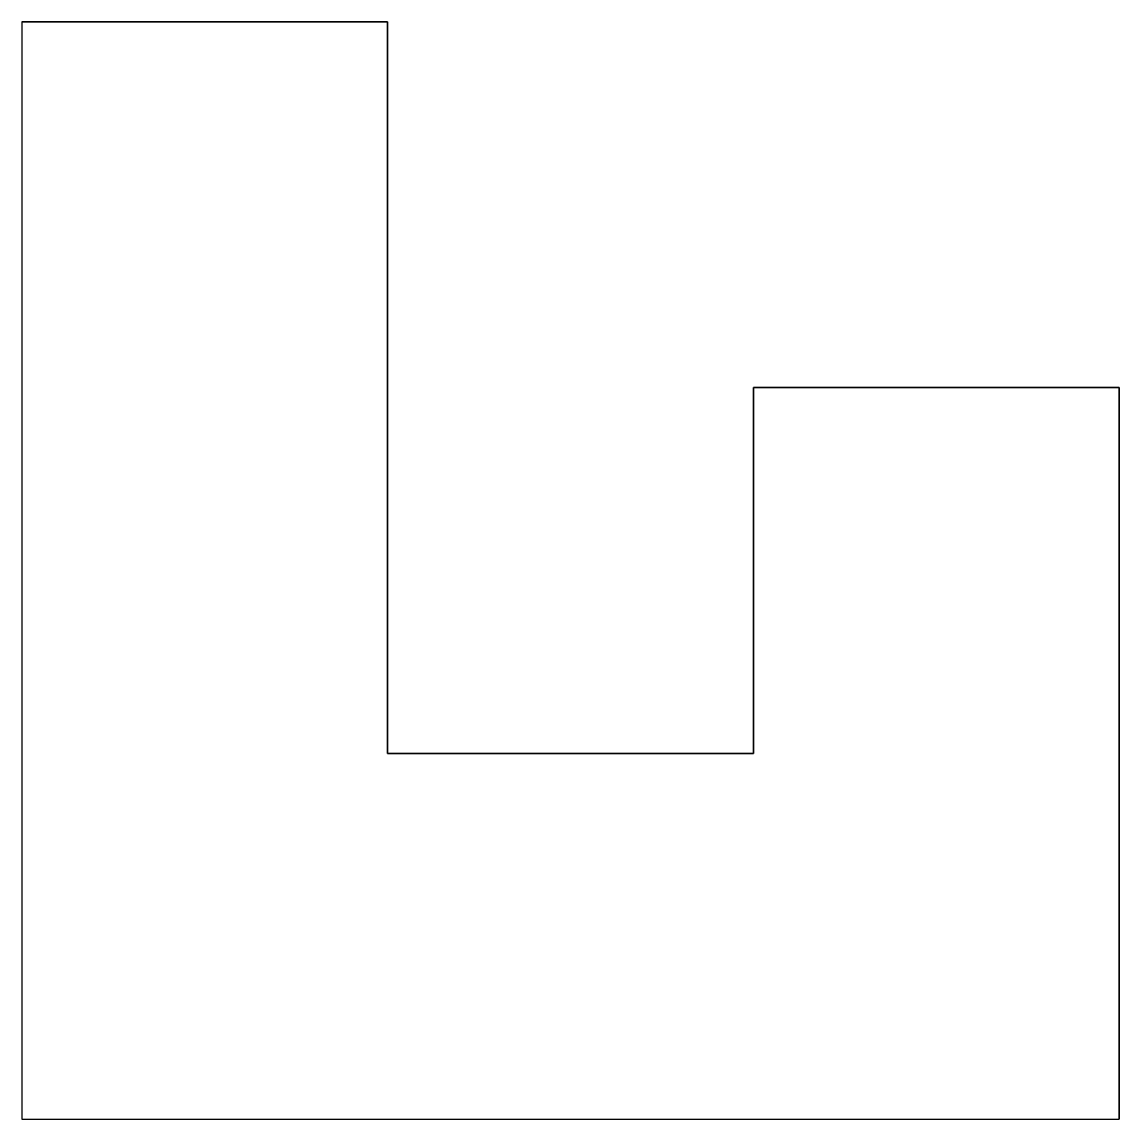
# Model space of a CAD drawing. Extents: x 0 to 3, y 0 to 3.
import ezdxf

# ---------------------------------------------------------------- set-up
doc = ezdxf.new("R2010")
doc.units = 0
doc.layers.get('0').update_dxf_attribs({"linetype": 'CONTINUOUS'})

# ---------------------------------------------------------------- blocks, each defined once
blk = doc.blocks.new('*U5')
at = {"color": 7}
for p, q in [((0, 3, 3), (1, 3, 3)), ((0, 3), (0, 3, 3)), ((0, 3, 3), (0, 0, 3)), ((0, 3), (0, 0)), ((1, 3), (0, 3)), ((1, 1), (1, 3)), ((1, 3), (1, 3, 3)), ((1, 3, 3), (1, 1, 3)), ((2, 2), (2, 1)), ((2, 1, 3), (2, 2, 3)), ((3, 2), (2, 2)), ((2, 2, 3), (3, 2, 3)), ((2, 2, 3), (2, 2)), ((3, 2, 3), (3, 0, 3)), ((3, 0), (3, 2)), ((3, 2, 3), (3, 2)), ((2, 1), (1, 1)), ((1, 1), (1, 1, 3)), ((1, 1, 3), (2, 1, 3)), ((2, 1, 3), (2, 1)), ((0, 0), (0, 0, 3)), ((0, 0, 3), (3, 0, 3)), ((0, 0), (3, 0)), ((3, 0, 3), (3, 0))]:
    blk.add_line(p, q, dxfattribs=at)

msp = doc.modelspace()

# ---------------------------------------------------------------- block references
msp.add_blockref('*U5', (0, 0))

doc.saveas('drawing.dxf')
